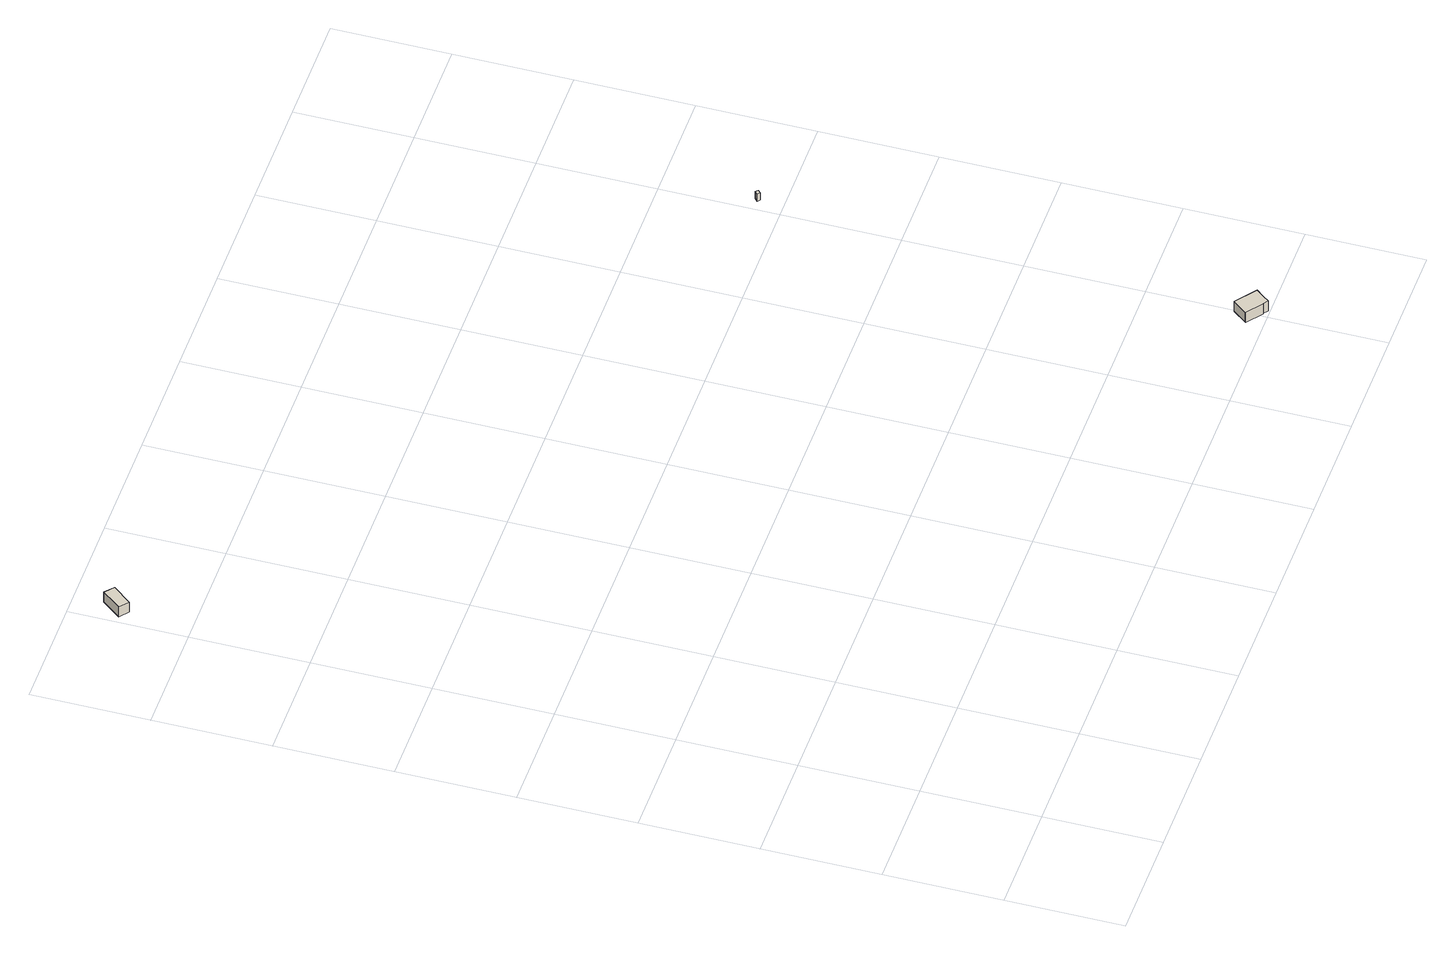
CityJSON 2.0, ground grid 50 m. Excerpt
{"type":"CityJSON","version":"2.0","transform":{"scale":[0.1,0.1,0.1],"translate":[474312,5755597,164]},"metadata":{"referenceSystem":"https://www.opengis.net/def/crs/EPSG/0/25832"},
"CityObjects":{
"building1":{"type":"Building","attributes":{"Gemeindeschluessel":"05711000","BezugspunktDach":"2000","function":"31001_1310","measuredHeight":6.09},"address":[{"country":"Germany"}],"geometry":[{"type":"Solid","lod":"1","boundaries":[[[[0,1,2,3]],[[4,5,6,7]],[[4,7,3,2]],[[5,4,2,1]],[[6,5,1,0]],[[7,6,0,3]]]]}]},
"building2":{"type":"Building","attributes":{"Gemeindeschluessel":"05711000","BezugspunktDach":"2000","function":"31001_1010","measuredHeight":6.32},"address":[{"country":"Germany","locality":"Bielefeld","thoroughfareNumber":"485a","thoroughfareName":"Senner Hellweg"}],"geometry":[{"type":"Solid","lod":"1","boundaries":[[[[8,9,10,11,12,13,14,15]],[[16,17,18,19,20,21,22,23]],[[16,23,15,14]],[[17,16,14,13]],[[18,17,13,12]],[[19,18,12,11]],[[20,19,11,10]],[[21,20,10,9]],[[22,21,9,8]],[[23,22,8,15]]]]}]},
"building3":{"type":"Building","attributes":{"Gemeindeschluessel":"05711000","BezugspunktDach":"2000","function":"51009_1610","measuredHeight":3.87},"address":[{"country":"Germany"}],"geometry":[{"type":"Solid","lod":"1","boundaries":[[[[24,25,26,27]],[[28,29,30,31]],[[28,31,27,26]],[[29,28,26,25]],[[30,29,25,24]],[[31,30,24,27]]]]}]}
},
"vertices":[
[67,3868,91],[2,3788,91],[41,3756,91],[106,3836,91],[41,3756,39],[2,3788,39],[67,3868,39],[106,3836,39],
[3086,68,62],[2998,136,62],[2951,76,62],[2950,73,62],[3016,22,62],[3018,24,62],[3039,8,62],[3062,38,62],[3039,8,9],[3018,24,9],[3016,22,9],[2950,73,9],[2951,76,9],[2998,136,9],[3086,68,9],[3062,38,9],
[3026,2109,83],[3013,2096,83],[3023,2087,83],[3035,2099,83],[3023,2087,45],[3013,2096,45],[3026,2109,45],[3035,2099,45]
]}
